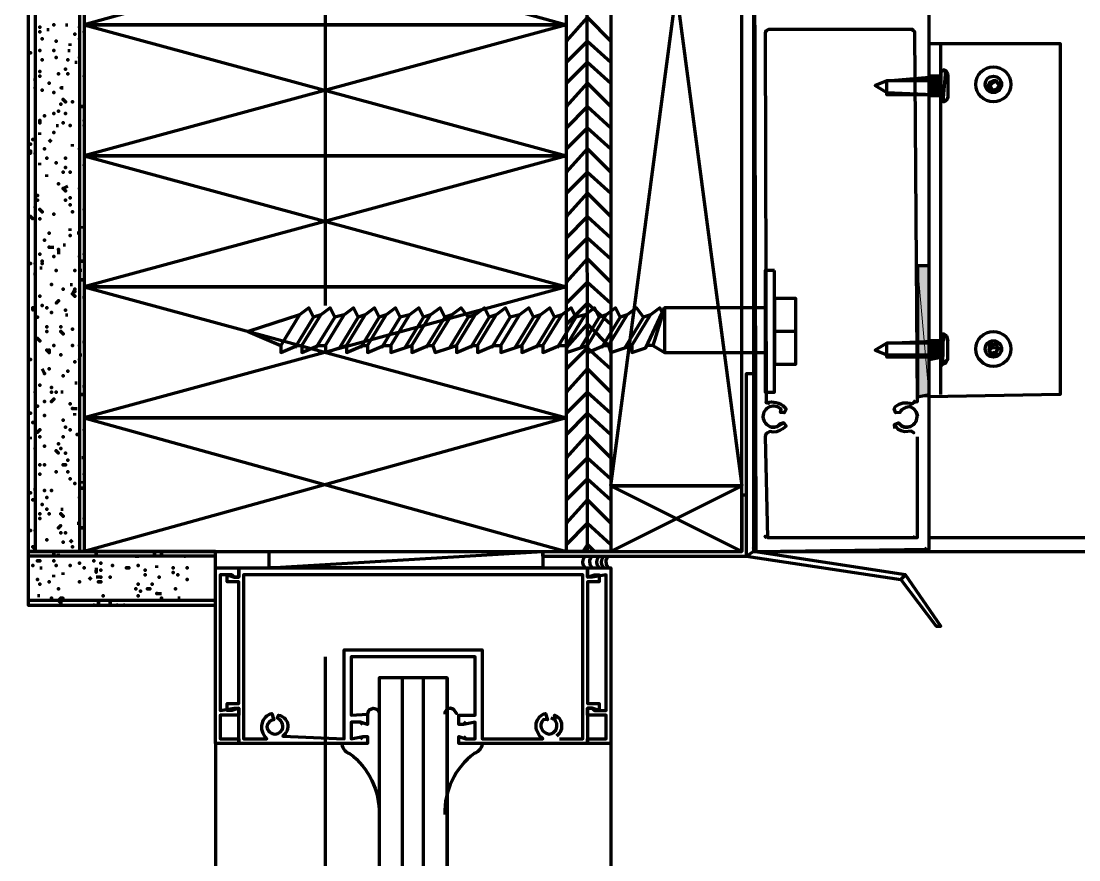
# Model space of a CAD drawing. Extents: x 3 to 185, y 0 to 385.
# Drawn here: x 84.67 to 96.72, y 175.63 to 185.19 of the extents above; entities that cross this region are included whole.
import ezdxf

# ---------------------------------------------------------------- set-up
doc = ezdxf.new("R2010")
doc.units = 0
doc.header["$MEASUREMENT"] = 0
for name, color, linetype, lineweight in [('Dt-Iden', 3, 'Continuous', 20), ('Dt-Line 1', 9, 'Continuous', 0), ('Dt-Line 2', 6, 'Continuous', 9), ('Dt-Line 3', 7, 'Continuous', 15), ('Dt-Text', 121, 'Continuous', 20)]:
    doc.layers.add(name, color=color, linetype=linetype, lineweight=lineweight)
doc.styles.get("Standard").update_dxf_attribs({"font": 'Arial.ttf'})
doc.dimstyles.new('1 Inch', dxfattribs={"dimtxt": 1.09375, "dimasz": 1.125, "dimexe": 1.125, "dimexo": 0.5625, "dimgap": 0.84375, "dimtad": 1, "dimdec": 4, "dimzin": 3, "dimdsep": 46, "dimlunit": 4, "dimtxsty": 'Standard', "dimblk": 'ARCHTICK', "dimcen": 0.5625, "dimdle": 1.125, "dimclrd": 253, "dimclre": 253, "dimclrt": 256, "dimadec": 0, "dimazin": 0, "dimtfac": 0.6, "dimtdec": 4, "dimtix": 1, "dimtmove": 2, "dimatfit": 0, "dimfxl": 1, "dimfrac": 1, "dimtolj": 1, "dimtzin": 0, "dimlwd": 9, "dimlwe": 9, "dimarcsym": 0})

# ---------------------------------------------------------------- blocks, each defined once
blk = doc.blocks.new('_ArchTick')
at = {"color": 0, "linetype": 'ByBlock', "const_width": 0.15}
blk.add_lwpolyline([(-0.5, -0.5), (0.5, 0.5)], dxfattribs=at)

msp = doc.modelspace()

# ---------------------------------------------------------------- hatches: boundary and pattern name
at = {"layer": 'Dt-Line 2', "linetype": 'Continuous', "lineweight": 70}
for points in [[(95.14833, 184.56001), (95.015, 184.56001), (95.015, 184.53334), (95.14833, 184.53334)], [(95.015, 182.4), (94.88167, 182.4), (94.88167, 180.90668), (95.015, 180.90668)]]:
    msp.add_hatch(color=256, dxfattribs=at).paths.add_polyline_path(points, flags=0)
at = {"layer": 'Dt-Line 2', "linetype": 'Continuous', "lineweight": 0}
for points in [[(95.14833, 184.53334), (95.015, 184.53334), (95.015, 184.50667), (95.14833, 184.50667)], [(95.14833, 184.50667), (95.015, 184.50667), (95.015, 184.37333), (95.14833, 184.37333)], [(95.14833, 184.37333), (95.015, 184.37333), (95.015, 184.34667), (95.14833, 184.34667)], [(95.14833, 184.34667), (95.015, 184.34667), (95.015, 184.32), (95.14833, 184.32)], [(95.14833, 181.52), (95.015, 181.52), (95.015, 181.38667), (95.14833, 181.38667)], [(95.14833, 181.38667), (95.015, 181.38667), (95.015, 181.36), (95.14833, 181.36)], [(95.14833, 181.36), (95.015, 181.36), (95.015, 181.33333), (95.14833, 181.33333)]]:
    msp.add_hatch(color=256, dxfattribs=at).paths.add_polyline_path(points, flags=0)
at = {"layer": 'Dt-Line 2', "linetype": 'Continuous', "lineweight": 70}
h = msp.add_hatch(color=256, dxfattribs=at)
h.paths.add_polyline_path([(95.14833, 181.54668), (95.015, 181.54668), (95.14833, 181.52)], flags=0)
h.paths.add_polyline_path([(95.015, 181.54668), (95.14833, 181.52), (95.015, 181.52)], flags=0)
h.paths.add_polyline_path([(95.14833, 181.52), (95.015, 181.52)], flags=0)
h.paths.add_polyline_path([(95.015, 181.52), (95.14833, 181.52)], flags=0)

# ---------------------------------------------------------------- linework, layer by layer
at = {"layer": 'Dt-Iden', "linetype": 'Continuous', "lineweight": 211}
msp.add_line((88.135, 157.94667), (88.135, 177.94667), dxfattribs=at)
at = {"layer": 'Dt-Line 1', "linetype": 'Continuous', "lineweight": 158}
for p, q in [((85.175, 185.14667), (85.20167, 185.14667)), ((84.96167, 185.09333), (84.98833, 185.09333)), ((85.22833, 184.90668), (85.22833, 184.93333)), ((85.20167, 184.85333), (85.22833, 184.85333)), ((85.28167, 184.72), (85.30833, 184.72)), ((84.82833, 184.50667), (84.82833, 184.53334)), ((85.06833, 184), (85.095, 184)), ((84.88167, 183.89334), (84.88167, 183.92)), ((84.98833, 183.81333), (85.015, 183.84)), ((85.255, 183.76), (85.255, 183.78667)), ((84.88167, 183.54668), (84.88167, 183.57334)), ((84.96167, 183.41333), (84.96167, 183.44)), ((85.22833, 182.8), (85.22833, 182.82667)), ((85.335, 182.77333), (85.30833, 182.77333)), ((85.36167, 182.82667), (85.36167, 182.85333)), ((85.14833, 182.64), (85.175, 182.64)), ((84.90833, 182.37333), (84.88167, 182.37333)), ((84.82833, 182.29333), (84.82833, 182.32)), ((85.36167, 182.34667), (85.335, 182.34667)), ((85.22833, 182.18667), (85.255, 182.18667)), ((85.38833, 182.02667), (85.38833, 182.05333)), ((85.175, 181.84), (85.20167, 181.84)), ((85.38833, 181.52), (85.38833, 181.54668)), ((85.335, 181.38667), (85.36167, 181.38667)), ((85.28167, 181.06667), (85.30833, 181.06667)), ((85.14833, 180.96), (85.12167, 180.96)), ((85.38833, 181.01333), (85.38833, 181.04)), ((85.28167, 180.69333), (85.28167, 180.72)), ((84.775, 180.42667), (84.775, 180.45333)), ((85.38833, 180.21334), (85.36167, 180.21334)), ((84.82833, 179.84), (84.82833, 179.86668)), ((85.36167, 179.92), (85.36167, 179.94667)), ((85.12167, 179.62667), (85.14833, 179.62667)), ((85.30833, 179.46667), (85.335, 179.46667)), ((85.22833, 179.25333), (85.255, 179.28)), ((85.095, 179.09333), (85.095, 179.12)), ((84.88167, 178.96), (84.90833, 178.96)), ((85.04167, 178.85333), (85.04167, 178.88001)), ((85.14833, 178.88001), (85.14833, 178.90668)), ((86.215, 178.96), (86.215, 178.98667)), ((85.44167, 178.82667), (85.46833, 178.85333)), ((84.88167, 178.64), (84.855, 178.64)), ((86.48167, 178.61333), (86.455, 178.61333))]:
    msp.add_line(p, q, dxfattribs=at)
for points in [[(91.12167, 179.14667), (91.095, 323.14667), (90.855, 323.41336), (91.095, 323.65333)], [(85.04167, 185.14667), (85.04167, 185.14667), (85.04167, 185.14669)], [(90.88167, 184.96), (91.12167, 185.22668), (91.38833, 184.96)], [(84.88167, 185.12), (84.88167, 185.12), (84.88167, 185.12002)], [(84.88167, 185.06667), (84.88167, 185.06667), (84.88167, 185.06669)], [(85.28167, 185.04), (85.28167, 185.04), (85.28167, 185.04002)], [(85.335, 185.12), (85.335, 185.12), (85.335, 185.12002)], [(85.38833, 185.06667), (85.38833, 185.06667), (85.38833, 185.06669)], [(84.90833, 184.98667), (84.90833, 184.98667), (84.90833, 184.98669)], [(85.335, 184.98667), (85.335, 184.98667), (85.335, 184.98669)], [(90.88167, 184.72), (91.12167, 184.96), (91.38833, 184.72)], [(84.775, 184.82667), (84.775, 184.82667), (84.775, 184.82669)], [(84.88167, 184.85333), (84.88167, 184.85333), (84.88167, 184.85336)], [(85.04167, 184.85333), (85.04167, 184.85333), (85.04167, 184.85336)], [(84.90833, 184.74667), (84.90833, 184.74667), (84.90833, 184.74669)], [(85.06833, 184.77333), (85.06833, 184.77333), (85.06833, 184.77336)], [(85.20167, 184.74667), (85.20167, 184.74667), (85.20167, 184.74669)], [(85.335, 184.77333), (85.335, 184.77333), (85.335, 184.77336)], [(90.88167, 184.48), (91.12167, 184.72), (91.38833, 184.48)], [(84.88167, 184.61333), (84.88167, 184.61333), (84.88167, 184.61336)], [(84.88167, 184.56001), (84.88167, 184.56001), (84.88167, 184.56004)], [(85.095, 184.58667), (85.095, 184.58667), (85.095, 184.58669)], [(85.20167, 184.58667), (85.20167, 184.58667), (85.20167, 184.58669)], [(85.38833, 184.56001), (85.38833, 184.56001), (85.38833, 184.56004)], [(84.82833, 184.42667), (84.82833, 184.42667), (84.82833, 184.42669)], [(84.98833, 184.48), (84.98833, 184.48), (84.98833, 184.48002)], [(85.14833, 184.42667), (85.12167, 184.42667), (85.14833, 184.42667)], [(90.88167, 184.21334), (91.12167, 184.48), (91.38833, 184.21334)], [(84.90833, 184.4), (84.90833, 184.4), (84.90833, 184.40002)], [(85.04167, 184.37333), (85.04167, 184.37333), (85.04167, 184.37336)], [(85.12167, 184.24001), (85.12167, 184.24001), (85.12167, 184.24004)], [(85.255, 184.26667), (85.255, 184.26667), (85.255, 184.26669)], [(85.36167, 184.21334), (85.36167, 184.21334), (85.36167, 184.21337)], [(90.88167, 183.97333), (91.12167, 184.21334), (91.38833, 183.97333)], [(85.04167, 184.13333), (85.04167, 184.13333), (85.04167, 184.13336)], [(85.095, 184.16), (85.095, 184.16), (85.095, 184.16002)], [(85.175, 184.13333), (85.175, 184.13333), (85.175, 184.13336)], [(85.14833, 184.02667), (85.14833, 184.02667), (85.14833, 184.02669)], [(85.22833, 184), (85.22833, 184), (85.22833, 184.00002)], [(85.38833, 184.05333), (85.38833, 184.05333), (85.38833, 184.05336)], [(85.38833, 184), (85.38833, 184), (85.38833, 184.00002)], [(90.88167, 183.73333), (91.12167, 183.97333), (91.38833, 183.73333)], [(84.80167, 183.84), (84.80167, 183.84), (84.80167, 183.84002)], [(85.04167, 183.92), (85.04167, 183.92), (85.04167, 183.92002)], [(84.775, 183.78667), (84.775, 183.78667), (84.775, 183.78669)], [(84.935, 183.73333), (84.935, 183.73333), (84.935, 183.73336)], [(85.335, 183.73333), (85.335, 183.73333), (85.335, 183.73336)], [(90.88167, 183.46667), (91.12167, 183.73333), (91.38833, 183.46667)], [(84.82833, 183.68), (84.82833, 183.68), (84.82833, 183.68002)], [(84.96167, 183.62667), (84.96167, 183.62667), (84.96167, 183.62669)], [(85.06833, 183.57334), (85.06833, 183.57334), (85.06833, 183.57337)], [(85.22833, 183.46667), (85.22833, 183.46667), (85.22833, 183.46669)], [(85.38833, 183.54668), (85.38833, 183.54668), (85.38833, 183.5467)], [(90.88167, 183.22668), (91.12167, 183.46667), (91.38833, 183.22668)], [(85.095, 183.33333), (85.095, 183.33333), (85.095, 183.33336)], [(85.175, 183.25333), (85.14833, 183.28), (85.20167, 183.30667)], [(85.335, 183.28), (85.335, 183.28), (85.335, 183.28002)], [(90.88167, 182.96), (91.12167, 183.22668), (91.38833, 182.96)], [(84.855, 183.20001), (84.855, 183.20001), (84.855, 183.20004)], [(84.855, 183.14667), (84.855, 183.14667), (84.855, 183.14669)], [(85.22833, 183.17333), (85.22833, 183.17333), (85.22833, 183.17336)], [(84.82833, 183.06667), (84.82833, 183.06667), (84.82833, 183.06669)], [(85.04167, 182.98667), (85.04167, 182.98667), (85.04167, 182.98669)], [(85.22833, 183.09333), (85.22833, 183.09333), (85.22833, 183.09336)], [(85.255, 183.01333), (85.255, 183.01333), (85.255, 183.01336)], [(85.38833, 183.04), (85.38833, 183.04), (85.38833, 183.04002)], [(84.88167, 182.93333), (84.88167, 182.93333), (84.88167, 182.93336)], [(90.88167, 182.72), (91.12167, 182.96), (91.38833, 182.72)], [(84.98833, 182.77333), (84.98833, 182.77333), (84.98833, 182.77336)], [(85.22833, 182.74667), (85.22833, 182.74667), (85.22833, 182.74669)], [(84.98833, 182.61333), (85.04167, 182.61333)], [(90.88167, 182.48), (91.12167, 182.72), (91.38833, 182.48)], [(85.04167, 182.50667), (85.04167, 182.50667), (85.04167, 182.50669)], [(85.095, 182.58667), (85.095, 182.53334)], [(85.335, 182.50667), (85.335, 182.50667), (85.335, 182.50669)], [(85.38833, 182.53334), (85.38833, 182.53334), (85.38833, 182.53337)], [(84.775, 182.42667), (84.775, 182.42667), (84.775, 182.42669)], [(84.82833, 182.42667), (84.82833, 182.42667), (84.82833, 182.42669)], [(85.36167, 182.45333), (85.36167, 182.45333), (85.36167, 182.45336)], [(90.88167, 182.21334), (91.12167, 182.48), (91.38833, 182.21334)], [(85.06833, 182.34667), (85.06833, 182.34667), (85.06833, 182.34669)], [(85.28167, 182.34667), (85.28167, 182.34667), (85.28167, 182.34669)], [(85.015, 182.18667), (85.015, 182.18667), (85.015, 182.18669)], [(85.14833, 182.13333), (85.14833, 182.13333), (85.14833, 182.13336)], [(85.28167, 182.13333), (85.255, 182.08), (85.28167, 182.05333), (85.255, 182.08), (85.28167, 182.05333)], [(85.36167, 182.24001), (85.36167, 182.24001), (85.36167, 182.24004)], [(90.88167, 181.97333), (91.12167, 182.21334), (91.38833, 181.97333)], [(84.88167, 182.05333), (84.88167, 182.05333), (84.88167, 182.05336)], [(84.90833, 181.94667), (84.90833, 181.94667), (84.90833, 181.94669)], [(84.96167, 181.92), (84.96167, 181.92), (84.96167, 181.92002)], [(85.175, 181.89334), (85.175, 181.89334), (85.175, 181.89337)], [(90.88167, 181.73333), (91.12167, 181.97333), (91.38833, 181.73333)], [(84.855, 181.81333), (84.855, 181.81333), (84.855, 181.81336)], [(85.015, 181.86668), (85.015, 181.86668), (85.015, 181.8667)], [(84.96167, 181.70667), (84.96167, 181.70667), (84.96167, 181.70669)], [(84.96167, 181.65333), (84.96167, 181.65333), (84.96167, 181.65336)], [(85.12167, 181.70667), (85.12167, 181.70667), (85.12167, 181.70669)], [(85.255, 181.68), (85.255, 181.68), (85.255, 181.68002)], [(90.88167, 181.46667), (91.12167, 181.73333), (91.38833, 181.46667)], [(85.04167, 181.49333), (85.04167, 181.49333), (85.04167, 181.49336)], [(85.335, 181.49333), (85.335, 181.49333), (85.335, 181.49336)], [(90.88167, 181.22668), (91.12167, 181.46667), (91.38833, 181.22668)], [(84.775, 181.33333), (84.775, 181.33333), (84.775, 181.33336)], [(85.28167, 181.30667), (85.28167, 181.30667), (85.28167, 181.30669)], [(85.335, 181.33333), (85.335, 181.33333), (85.335, 181.33336)], [(84.90833, 181.22668), (84.935, 181.17336), (84.935, 181.17336)], [(84.98833, 181.22668), (84.98833, 181.22668), (84.98833, 181.2267)], [(85.20167, 181.20001), (85.20167, 181.20001), (85.20167, 181.20004)], [(90.88167, 180.96), (91.12167, 181.22668), (91.38833, 180.96)], [(85.14833, 181.14667), (85.14833, 181.14667), (85.14833, 181.14669)], [(84.82833, 180.96), (84.82833, 180.96), (84.82833, 180.96002)], [(84.88167, 181.04), (84.88167, 181.04), (84.88167, 181.04002)], [(85.015, 181.01333), (85.015, 181.01333), (85.015, 181.01336)], [(85.015, 180.96), (85.015, 180.96), (85.015, 180.96002)], [(85.06833, 180.96), (85.06833, 180.96), (85.06833, 180.96002)], [(85.36167, 180.93333), (85.36167, 180.93333), (85.36167, 180.93336)], [(90.88167, 180.72), (91.12167, 180.96), (91.38833, 180.72)], [(84.935, 180.85333), (84.935, 180.85333), (84.935, 180.85336)], [(85.22833, 180.82667), (85.22833, 180.82667), (85.22833, 180.82669)], [(84.775, 180.72), (84.775, 180.72), (84.775, 180.72002)], [(84.855, 180.8), (84.855, 180.8), (84.855, 180.80002)], [(84.935, 180.69333), (84.935, 180.69333), (84.935, 180.69336)], [(85.255, 180.77333), (85.30833, 180.77333)], [(90.88167, 180.48), (91.12167, 180.72), (91.38833, 180.48)], [(84.80167, 180.61333), (84.80167, 180.61333), (84.80167, 180.61336)], [(85.14833, 180.64), (85.14833, 180.64), (85.14833, 180.64002)], [(84.88167, 180.45333), (84.88167, 180.45333), (84.88167, 180.45336)], [(85.14833, 180.45333), (85.14833, 180.45333), (85.14833, 180.45336)], [(85.175, 180.56001), (85.175, 180.56001), (85.175, 180.56004)], [(85.22833, 180.53334), (85.22833, 180.53334), (85.22833, 180.53337)], [(85.30833, 180.48), (85.30833, 180.48), (85.30833, 180.48002)], [(85.38833, 180.53334), (85.38833, 180.53334), (85.38833, 180.53337)], [(90.88167, 180.21334), (91.12167, 180.48), (91.38833, 180.21334)], [(84.935, 180.34667), (84.935, 180.34667), (84.935, 180.34669)], [(84.82833, 180.32), (84.82833, 180.32), (84.82833, 180.32002)], [(85.12167, 180.32), (85.12167, 180.32), (85.12167, 180.32002)], [(85.175, 180.26667), (85.175, 180.26667), (85.175, 180.26669)], [(90.88167, 179.97333), (91.12167, 180.21334), (91.38833, 179.97333)], [(84.88167, 180.13333), (84.88167, 180.13333), (84.88167, 180.13336)], [(84.935, 180.13333), (84.935, 180.13333), (84.935, 180.13336)], [(85.20167, 180.18667), (85.20167, 180.18667), (85.20167, 180.18669)], [(84.88167, 180.02667), (84.88167, 180.02667), (84.88167, 180.02669)], [(85.06833, 180.05333), (85.06833, 180.05333), (85.06833, 180.05336)], [(85.20167, 180.05333), (85.20167, 180.05333), (85.20167, 180.05336)], [(85.22833, 179.97333), (85.22833, 179.97333), (85.22833, 179.97336)], [(85.38833, 180.02667), (85.38833, 180.02667), (85.38833, 180.02669)], [(90.88167, 179.73333), (91.12167, 179.97333), (91.38833, 179.73333)], [(85.28167, 179.92), (85.28167, 179.92), (85.28167, 179.92002)], [(85.36167, 179.86668), (85.36167, 179.86668), (85.36167, 179.8667)], [(84.775, 179.81333), (84.775, 179.81333), (84.775, 179.81336)], [(84.935, 179.84), (84.935, 179.84), (84.935, 179.84002)], [(84.96167, 179.76), (84.96167, 179.76), (84.96167, 179.76002)], [(85.015, 179.84), (85.015, 179.84), (85.015, 179.84002)], [(85.335, 179.76), (85.335, 179.76), (85.335, 179.76002)], [(90.88167, 179.46667), (91.12167, 179.73333), (91.38833, 179.46667)], [(84.90833, 179.68), (84.90833, 179.68), (84.90833, 179.68002)], [(84.96167, 179.62667), (84.96167, 179.62667), (84.96167, 179.62669)], [(84.88167, 179.57334), (84.88167, 179.57334), (84.88167, 179.57337)], [(84.88167, 179.52), (84.88167, 179.52), (84.88167, 179.52002)], [(84.98833, 179.57334), (84.98833, 179.57334), (84.98833, 179.57337)], [(85.38833, 179.52), (85.38833, 179.52), (85.38833, 179.52002)], [(84.775, 179.38667), (84.775, 179.38667), (84.775, 179.38669)], [(84.82833, 179.38667), (84.82833, 179.38667), (84.82833, 179.38669)], [(85.12167, 179.36), (85.12167, 179.36), (85.12167, 179.36002)], [(85.175, 179.36), (85.175, 179.36), (85.175, 179.36002)], [(85.36167, 179.41333), (85.36167, 179.41333), (85.36167, 179.41336)], [(90.88167, 179.22668), (91.12167, 179.46667), (91.38833, 179.22668)], [(84.96167, 179.28), (84.96167, 179.28), (84.96167, 179.28002)], [(85.14833, 179.25333), (85.14833, 179.25333), (85.14833, 179.25336)], [(85.04167, 179.12), (85.04167, 179.12), (85.04167, 179.12002)], [(85.255, 179.20001), (85.255, 179.20001), (85.255, 179.20004)], [(85.52167, 179.12), (85.52167, 179.12), (85.52167, 179.12002)], [(86.18833, 179.12), (86.18833, 179.12), (86.18833, 179.12002)], [(86.26833, 179.12), (86.26833, 179.12), (86.26833, 179.12002)], [(91.20167, 179.14667), (91.12167, 179.22668), (91.06833, 179.14667)], [(85.04167, 179.04), (85.04167, 179.04), (85.04167, 179.04002)], [(85.335, 179.01333), (85.335, 179.01333), (85.335, 179.01336)], [(85.495, 179.04), (85.495, 179.04), (85.495, 179.04002)], [(85.575, 179.01333), (85.575, 179.01333), (85.575, 179.01336)], [(86.535, 179.09333), (86.535, 179.09333), (86.535, 179.09336)], [(91.09839, 178.95805), (91.07778, 178.98574), (91.06866, 179.01889), (91.07222, 179.05334), (91.0879, 179.08387), (91.09557, 179.09258)], [(91.25839, 178.95805), (91.23778, 178.98574), (91.22866, 179.01889), (91.23222, 179.05334), (91.2479, 179.08387), (91.25557, 179.09258)], [(91.31172, 178.95805), (91.29111, 178.98574), (91.28199, 179.01889), (91.28556, 179.05334), (91.30123, 179.08387), (91.30891, 179.09258)], [(84.80167, 178.98667), (84.80167, 178.98667), (84.80167, 178.98669)], [(85.06833, 178.98667), (85.06833, 178.98667), (85.06833, 178.98669)], [(85.22833, 178.98667), (85.22833, 178.98667), (85.22833, 178.98669)], [(85.38833, 178.96), (85.38833, 178.96), (85.38833, 178.96002)], [(85.52167, 178.96), (85.52167, 178.90668), (85.52167, 178.93333)], [(85.575, 178.93333), (85.575, 178.93333), (85.575, 178.93336)], [(85.70833, 178.98667), (85.70833, 178.98667), (85.70833, 178.98669)], [(86.00167, 178.98667), (86.00167, 178.98667), (86.00167, 178.98669)], [(86.08167, 178.93333), (86.08167, 178.93333), (86.08167, 178.93336)], [(86.08167, 178.88001), (86.08167, 178.88001), (86.08167, 178.88004)], [(86.40167, 178.96), (86.40167, 178.96), (86.40167, 178.96002)], [(86.40167, 178.90668), (86.40167, 178.90668), (86.40167, 178.9067)], [(86.455, 178.88001), (86.455, 178.88001), (86.455, 178.88004)], [(86.56167, 178.96), (86.56167, 178.96), (86.56167, 178.96002)], [(84.855, 178.82667), (84.855, 178.82667), (84.855, 178.82669)], [(84.88167, 178.77333), (84.88167, 178.77333), (84.88167, 178.77336)], [(84.98833, 178.8), (84.98833, 178.8), (84.98833, 178.80002)], [(85.335, 178.8), (85.335, 178.8), (85.335, 178.80002)], [(85.575, 178.85333), (85.52167, 178.85333)], [(85.68167, 178.85333), (85.68167, 178.85333), (85.68167, 178.85336)], [(86.00167, 178.77333), (86.00167, 178.77333), (86.00167, 178.77336)], [(86.16167, 178.77333), (86.16167, 178.77333), (86.16167, 178.77336)], [(86.24167, 178.85333), (86.24167, 178.85333), (86.24167, 178.85336)], [(86.56167, 178.82667), (86.56167, 178.82667), (86.56167, 178.82669)], [(85.095, 178.72), (85.095, 178.72), (85.095, 178.72002)], [(85.60167, 178.64), (85.60167, 178.64), (85.60167, 178.64002)], [(85.975, 178.72), (85.975, 178.72), (85.975, 178.72002)], [(86.00167, 178.64), (86.00167, 178.64), (86.00167, 178.64002)], [(86.02833, 178.69333), (86.02833, 178.69333), (86.02833, 178.69336)], [(86.215, 178.66667), (86.26833, 178.66667)], [(86.42833, 178.72), (86.42833, 178.72), (86.42833, 178.72002)], [(85.015, 178.61333), (85.015, 178.61333), (85.015, 178.61336)], [(85.495, 178.53334), (85.495, 178.53334), (85.495, 178.53337)], [(85.54833, 178.56001), (85.54833, 178.56001), (85.54833, 178.56004)], [(85.68167, 178.56001), (85.68167, 178.56001), (85.68167, 178.56004)], [(85.76167, 178.53334), (85.76167, 178.53334), (85.76167, 178.53337)], [(85.84167, 178.53334), (85.84167, 178.53334), (85.84167, 178.53337)], [(86.26833, 178.61333), (86.26833, 178.61333), (86.26833, 178.61336)]]:
    msp.add_lwpolyline(points, dxfattribs=at)
for points in [[(85.06833, 184.96), (85.06833, 184.96002), (85.06833, 184.96)], [(85.14833, 184.29333), (85.14833, 184.29336), (85.175, 184.26667), (85.175, 184.26667)], [(84.88167, 184.05333), (84.88167, 184.05336), (84.88167, 184.02667)], [(84.775, 183.70667), (84.775, 183.70669), (84.775, 183.68)], [(85.175, 183.14667), (85.175, 183.14669), (85.175, 183.14667)], [(84.88167, 183.04), (84.90833, 183.01333), (84.90833, 183.01336), (84.88167, 183.04)], [(84.775, 182.96), (84.775, 182.96002), (84.80167, 182.93333)], [(84.935, 182.69333), (84.935, 182.69336), (84.935, 182.69333)], [(84.88167, 182.53334), (84.88167, 182.53337), (84.88167, 182.53334)], [(84.80167, 181.92), (84.80167, 181.92), (84.80167, 181.89334)], [(85.095, 182), (85.095, 182.00002), (85.06833, 181.97333)], [(85.12167, 181.65333), (85.12167, 181.65336), (85.14833, 181.62667), (85.14833, 181.62667)], [(84.88167, 181.54668), (84.88167, 181.5467), (84.855, 181.57334), (84.855, 181.57334)], [(84.98833, 181.41333), (84.96167, 181.44), (84.98833, 181.44)], [(85.015, 180.85333), (85.015, 180.85336), (85.04167, 180.88001), (85.04167, 180.88001)], [(84.855, 180.50667), (84.855, 180.50669), (84.88167, 180.53334), (84.88167, 180.53334)], [(85.06833, 180.29333), (85.06833, 180.29336), (85.095, 180.26667)], [(85.175, 180.13333), (85.175, 180.13336), (85.14833, 180.13333)], [(84.80167, 179.73333), (84.80167, 179.73336), (84.80167, 179.73333)], [(85.14833, 179.54668), (85.14833, 179.5467), (85.12167, 179.57334), (85.12167, 179.57334)], [(85.095, 179.41333), (85.095, 179.41336), (85.12167, 179.44)], [(84.82833, 179.17333), (84.82833, 179.17336), (84.80167, 179.20001), (84.80167, 179.20001)], [(84.88167, 179.04), (84.855, 179.04), (84.88167, 179.04)], [(86.00167, 179.09333), (86.00167, 179.09336), (85.975, 179.09333)], [(85.86833, 178.96), (85.86833, 178.96002), (85.895, 178.96)], [(85.575, 178.8), (85.575, 178.80002), (85.54833, 178.8)], [(86.135, 178.72), (86.135, 178.72002), (86.10833, 178.72)], [(85.12167, 178.61333), (85.095, 178.58667), (85.12167, 178.56001), (85.12167, 178.56004), (85.095, 178.58669), (85.14833, 178.61333)]]:
    msp.add_lwpolyline(points, close=True, dxfattribs=at)
for points in [[(91.17839, 178.95805), (91.15778, 178.98574), (91.14864, 179.02667), (91.14864, 179.02667, -0.20950738), (91.1786, 179.09506)], [(91.36505, 178.95805), (91.34445, 178.98574), (91.33491, 179.02667), (91.33491, 179.02667, -0.20950311), (91.36499, 179.09535)]]:
    msp.add_lwpolyline(points, format="xyb", dxfattribs=at)
for p in [(85.04167, 185.14667), (84.88167, 185.12), (84.88167, 185.06667), (85.28167, 185.04), (85.335, 185.12), (85.38833, 185.06667), (84.90833, 184.98667), (85.06833, 184.96), (85.06833, 184.96), (85.335, 184.98667), (90.88167, 184.96), (84.775, 184.82667), (84.88167, 184.85333), (85.04167, 184.85333), (84.90833, 184.74667), (85.06833, 184.77333), (85.20167, 184.74667), (85.335, 184.77333), (90.88167, 184.72), (84.88167, 184.61333), (84.88167, 184.56001), (85.095, 184.58667), (85.175, 184.64), (85.20167, 184.58667), (85.38833, 184.56001), (84.82833, 184.42667), (84.98833, 184.48), (90.88167, 184.48), (84.90833, 184.4), (85.04167, 184.37333), (85.12167, 184.24001), (85.14833, 184.29333), (85.175, 184.26667), (85.255, 184.26667), (85.36167, 184.21334), (90.88167, 184.21334), (84.935, 184.10667), (85.04167, 184.13333), (85.095, 184.16), (85.175, 184.13333), (84.88167, 184.05333), (84.88167, 184.02667), (85.14833, 184.02667), (85.22833, 184), (85.38833, 184.05333), (85.38833, 184), (90.88167, 183.97333), (84.80167, 183.84), (85.04167, 183.92), (84.775, 183.78667), (84.775, 183.70667), (84.935, 183.73333), (85.335, 183.73333), (90.88167, 183.73333), (84.82833, 183.68), (84.96167, 183.62667), (85.175, 183.62667), (85.06833, 183.57334), (85.14833, 183.46667), (85.175, 183.52), (85.22833, 183.46667), (85.38833, 183.54668), (90.88167, 183.46667), (85.095, 183.33333), (85.14833, 183.28), (85.175, 183.25333), (85.335, 183.28), (90.88167, 183.22668), (84.855, 183.20001), (84.855, 183.14667), (85.175, 183.14667), (85.175, 183.14667), (85.22833, 183.17333), (84.82833, 183.06667), (84.88167, 183.04), (84.90833, 183.01333), (85.04167, 182.98667), (85.22833, 183.09333), (85.255, 183.01333), (85.38833, 183.04), (84.775, 182.96), (84.88167, 182.93333), (90.88167, 182.96), (84.98833, 182.77333), (85.22833, 182.74667), (84.935, 182.69333), (84.935, 182.69333), (84.98833, 182.61333), (90.88167, 182.72), (84.88167, 182.53334), (85.04167, 182.50667), (85.095, 182.58667), (85.335, 182.50667), (85.38833, 182.53334), (84.775, 182.42667), (84.82833, 182.42667), (84.90833, 182.45333), (84.90833, 182.42667), (85.36167, 182.45333), (90.88167, 182.48), (85.06833, 182.34667), (85.28167, 182.34667), (85.015, 182.18667), (85.14833, 182.13333), (85.28167, 182.13333), (85.36167, 182.24001), (90.88167, 182.21334), (84.88167, 182.05333), (85.255, 182.08), (85.28167, 182.10667), (85.28167, 182.05333), (84.80167, 181.92), (84.80167, 181.92), (84.90833, 181.94667), (84.96167, 181.92), (85.095, 182), (85.175, 181.89334), (90.88167, 181.97333), (84.855, 181.81333), (85.015, 181.86668), (84.96167, 181.70667), (84.96167, 181.65333), (85.12167, 181.70667), (85.12167, 181.65333), (85.255, 181.68), (90.88167, 181.73333), (84.855, 181.57334), (84.88167, 181.54668), (85.14833, 181.62667), (84.96167, 181.44), (84.98833, 181.44), (84.98833, 181.41333), (85.04167, 181.49333), (85.255, 181.49333), (85.335, 181.49333), (90.88167, 181.46667), (84.775, 181.33333), (85.12167, 181.38667), (85.28167, 181.30667), (85.335, 181.33333), (84.935, 181.17333), (84.98833, 181.22668), (85.20167, 181.20001), (90.88167, 181.22668), (85.14833, 181.14667), (84.82833, 180.96), (84.88167, 181.04), (85.015, 181.01333), (85.015, 180.96), (85.06833, 180.96), (85.36167, 180.93333), (90.88167, 180.96), (84.935, 180.85333), (85.015, 180.85333), (85.04167, 180.88001), (85.22833, 180.82667), (84.775, 180.72), (84.855, 180.8), (84.935, 180.69333), (85.255, 180.77333), (90.88167, 180.72), (84.80167, 180.61333), (85.14833, 180.64), (84.855, 180.50667), (84.88167, 180.53334), (84.88167, 180.45333), (85.14833, 180.45333), (85.175, 180.56001), (85.22833, 180.53334), (85.30833, 180.48), (85.38833, 180.53334), (90.88167, 180.48), (84.935, 180.34667), (85.095, 180.37333), (84.82833, 180.32), (85.06833, 180.29333), (85.12167, 180.32), (85.175, 180.26667), (90.88167, 180.21334), (84.88167, 180.13333), (84.935, 180.13333), (85.14833, 180.13333), (85.175, 180.13333), (85.20167, 180.18667), (84.88167, 180.02667), (85.06833, 180.05333), (85.20167, 180.05333), (85.22833, 179.97333), (85.38833, 180.02667), (90.88167, 179.97333), (85.28167, 179.92), (85.36167, 179.86668), (84.775, 179.81333), (84.80167, 179.73333), (84.80167, 179.73333), (84.935, 179.84), (84.96167, 179.76), (85.015, 179.84), (85.335, 179.76), (90.88167, 179.73333), (84.90833, 179.68), (84.96167, 179.62667), (84.88167, 179.57334), (84.88167, 179.52), (84.98833, 179.57334), (85.12167, 179.57334), (85.14833, 179.54668), (85.38833, 179.52), (84.775, 179.38667), (84.82833, 179.38667), (85.095, 179.41333), (85.12167, 179.36), (85.175, 179.36), (85.36167, 179.41333), (90.88167, 179.46667), (84.96167, 179.28), (85.14833, 179.25333), (84.80167, 179.20001), (84.82833, 179.17333), (85.04167, 179.12), (85.255, 179.20001), (85.52167, 179.12), (86.18833, 179.12), (86.26833, 179.12), (90.88167, 179.22668), (84.855, 179.04), (84.88167, 179.04), (85.04167, 179.04), (85.335, 179.01333), (85.495, 179.04), (85.575, 179.01333), (85.975, 179.09333), (86.00167, 179.09333), (86.535, 179.09333), (84.80167, 178.98667), (85.06833, 178.98667), (85.22833, 178.98667), (85.38833, 178.96), (85.575, 178.93333), (85.70833, 178.98667), (85.86833, 178.96), (85.895, 178.96), (86.00167, 178.98667), (86.08167, 178.93333), (86.08167, 178.88001), (86.40167, 178.96), (86.40167, 178.90668), (86.455, 178.88001), (86.56167, 178.96), (84.855, 178.82667), (84.88167, 178.77333), (84.98833, 178.8), (85.335, 178.8), (85.54833, 178.8), (85.575, 178.85333), (85.575, 178.8), (85.68167, 178.85333), (86.00167, 178.77333), (86.16167, 178.77333), (86.24167, 178.85333), (86.56167, 178.82667), (85.095, 178.72), (85.60167, 178.64), (85.975, 178.72), (86.00167, 178.64), (86.02833, 178.69333), (86.10833, 178.72), (86.135, 178.72), (86.215, 178.66667), (86.42833, 178.72), (85.015, 178.61333), (85.095, 178.58667), (85.12167, 178.61333), (85.12167, 178.56001), (85.495, 178.53334), (85.54833, 178.56001), (85.68167, 178.56001), (85.76167, 178.53334), (85.84167, 178.53334), (86.26833, 178.61333)]:
    msp.add_point(p, dxfattribs=at)
at = {"layer": 'Dt-Line 2', "linetype": 'Continuous', "lineweight": 211}
msp.add_line((88.135, 181.94667), (88.135, 185.94667), dxfattribs=at)
at = {"layer": 'Dt-Line 2', "linetype": 'Continuous', "lineweight": 70}
for p, q in [((95.14833, 180.93333), (95.14833, 184.93333)), ((93.495, 181.65333), (93.255, 181.65333)), ((91.86833, 181.49333), (91.815, 181.49333)), ((94.68217, 180.73065), (94.68448, 180.73298)), ((95.015, 179.30667), (115.015, 179.30667))]:
    msp.add_line(p, q, dxfattribs=at)
for points in [[(94.975, 191.17333), (93.015, 191.14667), (93.04167, 179.14667), (95.015, 179.17333), (95.015, 185.14667), (95.015, 191.14667)], [(92.93501, 179.09333), (92.93501, 181.17333), (93.015, 181.17333), (93.015, 179.14667), (117.015, 179.14667), (117.015, 191.14667), (93.015, 191.14667), (93.015, 179.14667)], [(93.14833, 185.05333), (93.17872, 185.09217), (93.17872, 185.09217)], [(94.815, 185.09333), (94.85296, 185.06598), (94.85296, 185.06598)], [(95.14833, 184.50667), (94.535, 184.50667), (94.40167, 184.45333), (94.535, 184.37333), (95.14833, 184.34667), (94.535, 184.34667), (94.535, 184.50667), (95.14833, 184.56001), (95.015, 184.56001)], [(95.14833, 184.61333), (95.19231, 184.63256), (95.14833, 184.61333), (95.14833, 184.26667)], [(95.78833, 184.41333), (95.74167, 184.39823), (95.70167, 184.42488), (95.68833, 184.45512), (95.70833, 184.49333), (95.755, 184.50845), (95.78826, 184.49475), (95.815, 184.45333), (95.77431, 184.50666), (95.74229, 184.50811), (95.78833, 184.50667), (95.735, 184.48002), (95.70833, 184.45336), (95.74167, 184.39823), (95.78833, 184.41333), (95.815, 184.45333), (95.84167, 184.42667)], [(88.00167, 181.81333), (87.94833, 181.92), (87.84167, 181.84), (87.62833, 181.49333), (87.62833, 181.41333), (87.815, 181.49333), (87.86833, 181.49333), (88.08167, 181.84), (88.00167, 181.81333), (87.78833, 181.46667)], [(88.24167, 181.81333), (88.18833, 181.92), (88.08167, 181.84)], [(88.50833, 181.81333), (88.455, 181.92), (88.34833, 181.84)], [(88.74833, 181.81333), (88.695, 181.92), (88.58833, 181.84)], [(88.98833, 181.81333), (88.935, 181.92), (88.82833, 181.84)], [(89.255, 181.81333), (89.20167, 181.92), (89.095, 181.84)], [(89.495, 181.81333), (89.44167, 181.92), (89.335, 181.84)], [(89.76167, 181.81333), (89.68167, 181.92), (89.575, 181.84)], [(90.00167, 181.81333), (89.94833, 181.92), (89.84167, 181.84)], [(90.24167, 181.81333), (90.18833, 181.92), (90.08167, 181.84)], [(90.50833, 181.81333), (90.455, 181.92), (90.34833, 181.84)], [(90.74833, 181.81333), (90.695, 181.92), (90.58833, 181.84)], [(90.98833, 181.81333), (90.93501, 181.92), (90.82833, 181.84)], [(91.255, 181.81333), (91.20167, 181.92), (91.095, 181.84)], [(91.495, 181.81333), (91.44167, 181.92), (91.335, 181.84)], [(91.76167, 181.81333), (91.68167, 181.92), (91.575, 181.84)], [(91.62833, 181.49333), (91.62833, 181.41333), (91.78833, 181.46667), (92.00167, 181.92), (92.00167, 181.41333)], [(91.975, 181.86668), (91.94833, 181.92), (91.84167, 181.84)], [(93.14833, 181.92), (92.00167, 181.92), (91.86833, 181.49333), (92.00167, 181.41333), (93.14833, 181.41333)], [(87.84167, 181.84), (87.255, 181.65333), (87.62833, 181.49333)], [(87.86833, 181.49333), (87.86833, 181.41333), (88.055, 181.49333), (88.135, 181.49333), (88.34833, 181.84), (88.24167, 181.81333), (88.02833, 181.46667)], [(88.135, 181.49333), (88.135, 181.41333), (88.295, 181.46667), (88.375, 181.49333), (88.58833, 181.84), (88.50833, 181.81333), (88.295, 181.46667)], [(88.375, 181.49333), (88.375, 181.41333), (88.56167, 181.49333), (88.615, 181.49333), (88.82833, 181.84), (88.74833, 181.81333), (88.535, 181.46667)], [(88.615, 181.49333), (88.615, 181.41333), (88.80167, 181.49333), (88.88167, 181.49333), (89.095, 181.84), (88.98833, 181.81333), (88.775, 181.46667)], [(88.88167, 181.49333), (88.88167, 181.41333), (89.04167, 181.46667), (89.12167, 181.49333), (89.335, 181.84), (89.255, 181.81333), (89.04167, 181.46667)], [(89.12167, 181.49333), (89.12167, 181.41333), (89.30833, 181.49333), (89.36167, 181.49333), (89.575, 181.84), (89.495, 181.81333), (89.28167, 181.46667)], [(89.36167, 181.49333), (89.38833, 181.41333), (89.54833, 181.46667), (89.62833, 181.49333), (89.84167, 181.84), (89.76167, 181.81333), (89.54833, 181.46667)], [(89.62833, 181.49333), (89.62833, 181.41333), (89.815, 181.49333), (89.86833, 181.49333), (90.08167, 181.84), (90.00167, 181.81333), (89.78833, 181.46667)], [(89.86833, 181.49333), (89.86833, 181.41333), (90.055, 181.49333), (90.135, 181.49333), (90.34833, 181.84), (90.24167, 181.81333), (90.02833, 181.46667)], [(90.135, 181.49333), (90.135, 181.41333), (90.295, 181.46667), (90.375, 181.49333), (90.58833, 181.84), (90.50833, 181.81333), (90.295, 181.46667)], [(90.375, 181.49333), (90.375, 181.41333), (90.56167, 181.49333), (90.615, 181.49333), (90.82833, 181.84), (90.74833, 181.81333), (90.535, 181.46667)], [(90.615, 181.49333), (90.615, 181.41333), (90.80167, 181.49333), (90.88167, 181.49333), (91.095, 181.84), (90.98833, 181.81333), (90.775, 181.46667)], [(90.88167, 181.49333), (90.88167, 181.41333), (91.04167, 181.46667), (91.12167, 181.49333), (91.335, 181.84), (91.255, 181.81333), (91.04167, 181.46667)], [(91.12167, 181.49333), (91.12167, 181.41333), (91.30833, 181.49333), (91.36167, 181.49333), (91.575, 181.84), (91.495, 181.81333), (91.28167, 181.46667)], [(91.36167, 181.49333), (91.38833, 181.41333), (91.54833, 181.46667), (91.62833, 181.49333), (91.84167, 181.84), (91.76167, 181.81333), (91.54833, 181.46667)], [(95.015, 181.33333), (95.14833, 181.36), (94.535, 181.36), (94.535, 181.52), (95.14833, 181.54668), (95.015, 181.54668)], [(95.22833, 181.33333), (95.16713, 181.28022), (95.14833, 181.25333), (95.14833, 181.62667), (95.18274, 181.62327), (95.21229, 181.60339), (95.22833, 181.54668), (95.20881, 181.60714), (95.175, 181.62667), (95.16713, 181.28022), (95.20881, 181.29952), (95.22833, 181.33333), (95.22833, 181.54668)], [(95.14833, 181.52), (94.535, 181.52), (94.40167, 181.44), (94.535, 181.38667), (95.14833, 181.38667)], [(95.795, 181.46845), (95.78833, 181.42667), (95.795, 181.46845), (95.78831, 181.50738), (95.74229, 181.49478), (95.70835, 181.50738), (95.70167, 181.43821), (95.72236, 181.38668), (95.78833, 181.42667), (95.76896, 181.38812), (95.735, 181.38667), (95.70167, 181.43821), (95.735, 181.46667), (95.795, 181.46845), (95.84167, 181.44), (95.815, 181.38667), (95.78341, 181.38966), (95.75374, 181.4122), (95.72167, 181.38667), (95.70167, 181.43821), (95.70841, 181.50808), (95.74293, 181.49447), (95.775, 181.52001), (95.74358, 181.4942), (95.71757, 181.51936), (95.70167, 181.43821), (95.70167, 181.43821)], [(95.78833, 181.4), (95.74167, 181.41156), (95.74167, 181.41156), (95.74167, 181.41156), (95.74167, 181.41156)], [(93.20021, 180.82846), (93.15446, 180.8454), (93.15446, 180.8454)], [(94.855, 180.86668), (94.82526, 180.82802), (94.82526, 180.82802)], [(94.80516, 180.79183), (94.84203, 180.76912), (94.86802, 180.73558), (94.87967, 180.70185), (94.88144, 180.68738)], [(93.31885, 180.60036), (93.35878, 180.61195), (93.31885, 180.60036), (93.28916, 180.56979), (93.25494, 180.56074), (93.21928, 180.56212), (93.20514, 180.56571)], [(94.62552, 180.54633), (94.62002, 180.59278), (94.62002, 180.59278)], [(94.80516, 180.56818), (94.76977, 180.56028), (94.7344, 180.56314), (94.70142, 180.5762), (94.67833, 180.59364)], [(93.14833, 180.46667), (93.17807, 180.50532), (93.17807, 180.50532)]]:
    msp.add_lwpolyline(points, dxfattribs=at)
msp.add_lwpolyline([(94.81307, 180.51446), (94.84021, 180.49772), (94.81307, 180.51446), (94.73538, 180.50867), (94.69809, 180.51875), (94.66376, 180.53695), (94.62002, 180.59278), (94.66584, 180.61185), (94.70142, 180.5762), (94.7344, 180.56314), (94.76977, 180.56028), (94.80505, 180.56845, 0.30950814), (94.87967, 180.70185), (94.86802, 180.73558), (94.84203, 180.76912), (94.8051, 180.7917, 0.30938868), (94.68217, 180.73065), (94.63585, 180.72487), (94.61638, 180.77045), (94.63363, 180.79731, -0.29017098), (94.81795, 180.82678), (94.84982, 180.847), (94.88167, 180.85333), (94.85448, 185.05982), (94.82833, 185.09333), (93.18505, 185.0932), (93.1528, 185.07172), (93.14833, 185.04), (93.15776, 180.84089), (93.1902, 180.84573, -0.29030994), (93.38765, 180.76744), (93.36466, 180.72347), (93.32116, 180.73065), (93.33034, 180.76125, 0.30925894), (93.198, 180.7923, 0.30940312), (93.12187, 180.68, 0.30950863), (93.21928, 180.56212), (93.25494, 180.56074), (93.28916, 180.56979), (93.325, 180.59364), (93.35878, 180.61195), (93.38831, 180.57508), (93.34752, 180.54272), (93.31416, 180.52255), (93.27748, 180.51041), (93.23891, 180.50669), (93.19991, 180.51177), (93.15351, 180.48635), (93.14833, 180.45333), (93.175, 179.30667), (94.88167, 179.30667), (94.88167, 180.45333)], format="xyb", dxfattribs=at)
for points in [[(94.88167, 182.4), (94.88167, 180.90668), (95.015, 180.93333), (95.015, 184.93333), (96.50833, 184.93333), (96.50833, 180.93333), (95.015, 180.90668), (95.015, 182.4)], [(93.255, 182.34667), (93.14833, 182.34667), (93.14833, 180.96), (93.255, 180.96)], [(93.255, 181.28), (93.495, 181.28), (93.495, 182.02667), (93.255, 182.02667)], [(93.16167, 179.30667), (93.1538, 179.30924), (93.14872, 179.3168), (93.14833, 179.32)], [(94.855, 179.32), (94.85242, 179.31213), (94.84486, 179.30705), (94.84167, 179.30667)], [(93.02833, 179.17333), (93.02047, 179.1759), (93.01568, 179.18245), (93.015, 179.18667)], [(94.98833, 179.18667), (94.98575, 179.17879), (94.9782, 179.17372), (94.975, 179.17333)]]:
    msp.add_lwpolyline(points, close=True, dxfattribs=at)
at = {"layer": 'Dt-Line 2', "linetype": 'Continuous', "lineweight": 0}
for points in [[(95.14833, 184.53334), (95.015, 184.50667), (95.14833, 184.53334), (95.015, 184.50667), (95.14833, 184.53334), (95.015, 184.56001), (95.14833, 184.53334), (95.015, 184.56001), (95.14833, 184.53334), (95.015, 184.50667), (95.015, 184.56001), (95.015, 184.50667), (95.015, 184.37333), (95.14833, 184.32), (95.14833, 184.37333), (95.14833, 184.53334), (95.14833, 184.53334)], [(95.015, 184.34667), (95.14833, 184.32), (95.015, 184.34667), (95.14833, 184.32), (95.015, 184.34667), (95.14833, 184.32), (95.015, 184.34667), (95.14833, 184.37333), (95.015, 184.50667), (95.14833, 184.37333), (95.015, 184.32), (95.015, 184.37333)], [(95.015, 181.36), (95.14833, 181.33333), (95.015, 181.36), (95.14833, 181.33333), (95.015, 181.36), (95.14833, 181.33333), (95.015, 181.36), (95.14833, 181.38667), (95.015, 181.52), (95.14833, 181.38667), (95.015, 181.33333), (95.015, 181.38667)]]:
    msp.add_lwpolyline(points, dxfattribs=at)
at = {"layer": 'Dt-Line 2', "linetype": 'Continuous', "lineweight": 70}
msp.add_lwpolyline([(95.22812, 184.33333, -0.41425333), (95.175, 184.26667), (95.20505, 184.62396), (95.22493, 184.59442), (95.22833, 184.56001)], format="xyb", close=True, dxfattribs=at)
at = {"layer": 'Dt-Line 2', "linetype": 'Continuous', "lineweight": 0}
for points in [[(95.015, 182.4), (94.88167, 182.4), (95.015, 180.90668), (94.88167, 180.90668), (94.88167, 182.4), (95.015, 180.90668)], [(95.14833, 181.52), (95.015, 181.52), (95.14833, 181.52), (95.015, 181.54668), (95.14833, 181.54668), (95.015, 181.52), (95.015, 181.38667), (95.14833, 181.33333), (95.14833, 181.38667), (95.14833, 181.38667), (95.14833, 181.52), (95.015, 181.52), (95.14833, 181.52), (95.015, 181.54668), (95.015, 181.52), (95.14833, 181.52)]]:
    msp.add_lwpolyline(points, close=True, dxfattribs=at)
at = {"layer": 'Dt-Line 2', "linetype": 'Continuous', "lineweight": 70}
for centre, radius in [((95.74833, 184.46667), 0.2), ((95.74833, 184.46667), 0.09334), ((95.74833, 181.45333), 0.2), ((95.74833, 181.45333), 0.09334)]:
    msp.add_circle(centre, radius, dxfattribs=at)
for p in [(95.70833, 184.45333), (95.70833, 184.42667), (95.735, 184.48), (95.815, 184.48), (95.735, 184.4), (95.815, 184.4)]:
    msp.add_point(p, dxfattribs=at)
at = {"layer": 'Dt-Line 3', "linetype": 'Continuous', "lineweight": 140}
for p, q in [((85.38833, 254.66667), (85.38833, 179.81333)), ((89.015, 86.96), (89.015, 177.70667)), ((89.255, 86.96), (89.255, 177.70667))]:
    msp.add_line(p, q, dxfattribs=at)
at = {"layer": 'Dt-Line 3', "linetype": 'Continuous', "lineweight": 70}
for p, q in [((84.82833, 209.65333), (84.82833, 179.14667)), ((85.335, 209.65333), (85.335, 179.14667)), ((91.38833, 179.89334), (92.88167, 191.14667)), ((92.88167, 179.89334), (91.38833, 179.14667)), ((86.88167, 179.09333), (84.74833, 179.09333)), ((86.88167, 178.58667), (84.74833, 178.58667)), ((86.88167, 176.96), (86.88167, 87.70667)), ((91.38833, 176.96), (91.38833, 87.70667))]:
    msp.add_line(p, q, dxfattribs=at)
at = {"layer": 'Dt-Line 3', "linetype": 'Continuous', "lineweight": 211}
for p, q in [((86.88167, 178.53334), (86.88167, 179.14667)), ((90.615, 179.09333), (90.615, 179.14667)), ((87.095, 178.85333), (87.06833, 178.88001)), ((91.175, 177.36), (91.20167, 177.33333)), ((88.56167, 177.17333), (88.535, 177.20001)), ((89.735, 177.20001), (89.70833, 177.17333)), ((88.535, 177.01333), (88.56167, 177.04)), ((89.70833, 177.04), (89.735, 177.01333))]:
    msp.add_line(p, q, dxfattribs=at)
for points in [[(91.38833, 323.14667), (91.38833, 179.14667), (90.88167, 179.14667), (90.88167, 323.14667)], [(85.38833, 209.65333), (84.74833, 209.65333), (84.74833, 178.53334), (86.88167, 178.53334)], [(86.88167, 179.14667), (84.74833, 179.14667), (85.38833, 179.14667)], [(90.705, 177.25036), (90.73586, 177.23601), (90.73586, 177.23601)]]:
    msp.add_lwpolyline(points, dxfattribs=at)
at = {"layer": 'Dt-Line 3', "linetype": 'Continuous', "lineweight": 70}
for points in [[(85.38833, 192.66667), (90.88167, 191.14667), (85.38833, 189.65333), (90.88167, 188.16), (85.38833, 186.66667), (90.88167, 185.14667), (85.38833, 183.65333), (90.88167, 182.16), (85.38833, 180.66667), (90.88167, 179.14667)], [(90.88167, 192.66667), (85.38833, 191.14667), (90.88167, 189.65333), (85.38833, 188.16), (90.88167, 186.66667), (85.38833, 185.14667), (90.88167, 183.65333), (85.38833, 182.16), (90.88167, 180.66667), (85.38833, 179.14667)], [(91.38833, 191.14667), (92.88167, 179.89334)], [(87.495, 178.96), (90.615, 179.14667), (90.615, 178.96), (87.495, 178.96), (87.495, 179.14667), (90.615, 179.14667), (92.88167, 179.14667), (91.38833, 179.89334)], [(90.615, 179.09333), (92.93501, 179.09333), (92.93501, 179.78667), (92.88167, 179.78667), (92.88167, 179.14667)], [(94.695, 178.82667), (95.095, 178.29333), (95.14833, 178.29333), (94.74833, 178.88001), (93.015, 179.14667), (92.93501, 179.09333), (94.695, 178.82667), (94.74833, 178.88001)]]:
    msp.add_lwpolyline(points, dxfattribs=at)
at = {"layer": 'Dt-Line 3', "linetype": 'Continuous', "lineweight": 211}
for points in [[(92.88167, 179.89334), (91.38833, 179.89334), (91.38833, 179.14667), (92.88167, 179.14667), (92.88167, 179.89334), (92.88167, 191.14667), (91.38833, 191.14667), (91.38833, 179.89334)], [(85.38833, 185.14667), (90.88167, 185.14667), (90.88167, 186.66667), (85.38833, 186.66667)], [(85.38833, 183.65333), (90.88167, 183.65333), (90.88167, 185.14667), (85.38833, 185.14667)], [(85.38833, 182.16), (90.88167, 182.16), (90.88167, 183.65333), (85.38833, 183.65333)], [(85.38833, 180.66667), (90.88167, 180.66667), (90.88167, 182.16), (85.38833, 182.16)], [(85.38833, 179.14667), (90.88167, 179.14667), (90.88167, 180.66667), (85.38833, 180.66667)], [(87.095, 177.36), (87.14833, 177.36), (87.14833, 177.28), (86.935, 177.28), (86.935, 177.01333), (87.14833, 177.01333), (87.14833, 176.96), (86.88167, 176.96), (86.88167, 178.96), (87.14833, 178.96), (87.14833, 178.85333), (87.095, 178.85333), (87.06833, 178.88001), (86.935, 178.88001), (86.935, 177.33333), (87.095, 177.36)], [(91.175, 178.85333), (91.12167, 178.85333), (91.12167, 178.96), (91.38833, 178.96), (91.38833, 176.96), (91.12167, 176.96), (91.12167, 177.01333), (91.335, 177.01333), (91.335, 177.28), (91.12167, 177.28), (91.12167, 177.36), (91.175, 177.36), (91.20167, 177.33333), (91.335, 177.33333), (91.335, 178.88001), (91.175, 178.85333)]]:
    msp.add_lwpolyline(points, close=True, dxfattribs=at)
for points in [[(88.615, 177.29333), (88.615, 177.17333), (88.535, 177.20001), (88.42833, 177.20001), (88.42833, 177.01333), (88.56167, 177.04), (88.615, 177.04), (88.615, 176.96), (87.14833, 176.96), (87.14833, 177.36), (87.06833, 177.33333), (87.015, 177.33333), (87.015, 177.41333), (87.14833, 177.41333), (87.14833, 178.8), (87.015, 178.8), (87.015, 178.88001), (87.095, 178.85333), (87.14833, 178.85333), (87.14833, 178.96), (91.12167, 178.96), (91.12167, 178.85333), (91.20167, 178.88001), (91.255, 178.88001), (91.255, 178.8), (91.12167, 178.8), (91.12167, 177.41333), (91.255, 177.41333), (91.255, 177.33333), (91.175, 177.36), (91.12167, 177.36), (91.12167, 176.96), (89.655, 176.96), (89.655, 177.04), (89.735, 177.01333), (89.84167, 177.01333), (89.84167, 177.20001), (89.70833, 177.17333), (89.655, 177.17333), (89.655, 177.28), (89.84167, 177.28), (89.84167, 177.94667), (88.42833, 177.94667), (88.42833, 177.28), (88.615, 177.29333), (88.63452, 177.34047), (88.68167, 177.35965), (88.68167, 177.35965, -0.41425819), (88.74798, 177.29333)], [(90.80167, 177.01333), (91.06833, 177.01333), (91.06833, 178.88001), (87.20167, 178.88001), (87.20167, 177.01333), (87.46833, 177.01333, -0.2885195), (87.41752, 177.18853, -0.2883455), (87.525, 177.30199), (87.54833, 177.22668, 0.37752332), (87.46891, 177.14823, 0.3775373), (87.56167, 177.06652), (87.59512, 177.07285), (87.62336, 177.08997), (87.6439, 177.11583), (87.64687, 177.12186, 0.37752327), (87.58488, 177.24992), (87.60167, 177.28, -0.28834551), (87.7055, 177.18847, -0.28852024), (87.6499, 177.04238), (88.34833, 177.01333), (88.34833, 178.02667), (89.92167, 178.02667), (89.92167, 177.01333), (90.615, 177.01333, -0.2885199), (90.53788, 177.18846, -0.28834628), (90.64506, 177.30176), (90.66833, 177.22668), (90.62218, 177.23194), (90.60091, 177.20678), (90.58964, 177.17564, 0.37753843), (90.68167, 177.06636, 0.37756352), (90.77418, 177.14826), (90.77233, 177.18222), (90.75891, 177.21238), (90.74833, 177.28, -0.28834552), (90.82535, 177.18844, -0.28851936), (90.76959, 177.0428)], [(89.56167, 177.35997), (89.59679, 177.35001), (89.62811, 177.2988), (89.59679, 177.35001), (89.56167, 177.35997, 0.41422371), (89.49503, 177.29333)], [(88.32142, 176.97333, 0.34992248), (88.41208, 176.84552, -0.24385984), (88.74797, 176.14901)], [(89.92158, 176.97333, -0.34994821), (89.83125, 176.84552, 0.24385984), (89.49537, 176.14901)]]:
    msp.add_lwpolyline(points, format="xyb", dxfattribs=at)
at = {"layer": 'Dt-Line 3', "linetype": 'Continuous', "lineweight": 140}
msp.add_lwpolyline([(89.52167, 177.70667), (89.52167, 86.96), (89.52167, 177.70667), (88.74833, 177.70667), (88.775, 86.96), (89.52167, 86.96)], dxfattribs=at)

# ---------------------------------------------------------------- leaders
at = {"layer": 'Dt-Text', "annotation_type": 0, "has_hookline": 1}
for points, hookline_direction, text_width in [([(84.96454, 192.46123), (75.78868, 184.17222), (48.10631, 184.17222)], 1, 13.28018), ([(92.62707, 192.33377), (103.14772, 176.03994), (107.07497, 176.03994)], 0, 29.87295)]:
    msp.add_leader(points, dimstyle='1 Inch', override={"dimgap": 0.84375, "dimtad": 0}, dxfattribs=dict(at, hookline_direction=hookline_direction, text_width=text_width))

doc.saveas('drawing.dxf')
